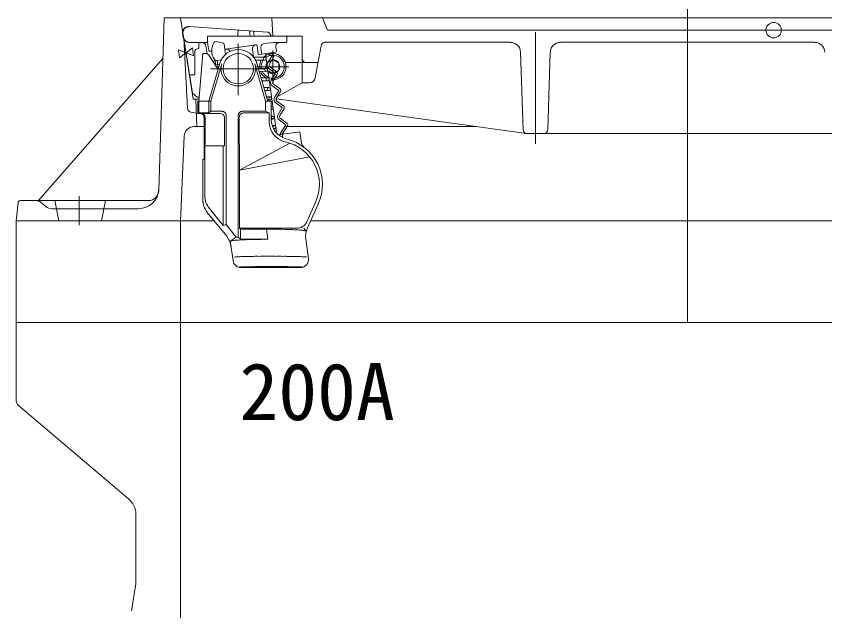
# Model space of a CAD drawing. Units: millimetres at full size, sheet at 1:20; details may follow other scales. Extents: x -4514 to 4514, y -3160 to 3160.
# Drawn here: x -1337.8 to -939.1, y 2207.5 to 2500.5 of the extents above; entities that cross this region are included whole.
import ezdxf
from ezdxf.enums import TextEntityAlignment as Align

# ---------------------------------------------------------------- set-up
doc = ezdxf.new("R2010")
doc.units = ezdxf.units.MM
doc.header["$LTSCALE"] = 20
doc.layers.add('0-7_TEMP01', color=3, linetype='Continuous', lineweight=18)
doc.layers.add('0-9_躯体', color=7, linetype='Continuous', lineweight=9)
doc.layers.add('0-F_注釈', color=1, linetype='Continuous')
doc.styles.add('ＭＳ ゴシック', font='')
doc.styles.get('ＭＳ ゴシック').set_extended_font_data('MS Gothic')

msp = doc.modelspace()

# ---------------------------------------------------------------- linework, layer by layer
at = {"layer": '0-7_TEMP01'}
for p, q in [((-1006.75, 2506.01), (-1006.75, 2349.64)), ((-1081.75, 2492.65), (-1081.75, 2437.65)), ((-1228.25, 2487.14), (-1228.25, 2461.64)), ((-1211.25, 2483.64), (-1211.25, 2467.65)), ((-1241.96, 2474.64), (-1214.79, 2474.64)), ((-1219.25, 2475.64), (-1203.25, 2475.64)), ((-1306.75, 2411.84), (-1306.75, 2397.47))]:
    msp.add_line(p, q, dxfattribs=at)
at = {"layer": '0-9_躯体'}
for p, q in [((-1264.74, 2499.64), (-1267.46, 2414.49)), ((-1264.74, 2499.64), (-748.74, 2499.64)), ((-756.74, 2499.64), (-1256.75, 2499.64)), ((-1250.88, 2462.65), (-1256.75, 2499.64)), ((-1250.41, 2459.65), (-1256.75, 2499.64)), ((-1211.74, 2499.64), (-1211.24, 2490.65)), ((-1186.75, 2499.64), (-1184.25, 2493.65)), ((-1255.43, 2490.22), (-1255.68, 2491.99)), ((-1213.93, 2492.72), (-1252.49, 2495.39)), ((-1228.39, 2492.22), (-1228.39, 2490.64)), ((-1228.32, 2493.2), (-1228.32, 2493.34)), ((-1222.52, 2492.06), (-1222.38, 2490.64)), ((-1220.6, 2491.99), (-1220.43, 2490.64)), ((-844.24, 2493.65), (-1184.25, 2493.65)), ((-1255.16, 2489.64), (-1253.24, 2455.07)), ((-1204.68, 2490.64), (-1243.38, 2490.64)), ((-1243.38, 2490.64), (-1243.38, 2487.64)), ((-1239.22, 2487.99), (-1235.61, 2487.21)), ((-1211.25, 2490.65), (-1196.75, 2490.65)), ((-1204.38, 2487.94), (-1204.38, 2490.34)), ((-1196.75, 2490.65), (-1196.75, 2467.65)), ((-1243.38, 2487.64), (-1252.45, 2487.64)), ((-1247.75, 2487.64), (-1247.75, 2484.65)), ((-1244.19, 2485.91), (-1243.62, 2481.91)), ((-1243.38, 2487.64), (-1242.83, 2483.66)), ((-1235.22, 2486.79), (-1234.53, 2481.88)), ((-1234.57, 2484.32), (-1219.52, 2486.43)), ((-1234.57, 2484.32), (-1234.37, 2484.34)), ((-1221.22, 2484.17), (-1220.69, 2480.38)), ((-1218.95, 2486.01), (-1218.4, 2482.04)), ((-1217.12, 2484.74), (-1216.7, 2481.78)), ((-1215.41, 2487), (-1210.95, 2487.64)), ((-1210.95, 2487.64), (-1204.68, 2487.64)), ((-1209.77, 2485.36), (-1209.49, 2483.3)), ((-1187.41, 2486), (-1190.3, 2470.1)), ((-1094.08, 2487.65), (-1185.44, 2487.65)), ((-944.08, 2487.65), (-1069.41, 2487.65)), ((-1249.75, 2482.64), (-1249.75, 2471.64)), ((-1247.75, 2458.64), (-1245.75, 2482.14)), ((-1247.75, 2458.64), (-1245.75, 2482.14)), ((-1245.75, 2482.14), (-1244.51, 2482.14)), ((-1245.75, 2482.14), (-1244.51, 2482.14)), ((-1238.22, 2474.33), (-1242.85, 2481.26)), ((-1242.26, 2483.24), (-1241.38, 2483.36)), ((-1220.59, 2480.32), (-1215.36, 2480.27)), ((-1209.91, 2482.73), (-1217.83, 2481.61)), ((-1214.85, 2482), (-1209.45, 2443.59)), ((-1210.84, 2480.26), (-1212.93, 2476.83)), ((-1212.25, 2482.4), (-1211.11, 2481.59)), ((-1089.09, 2482.81), (-1087.81, 2444.58)), ((-1075.68, 2444.58), (-1074.41, 2482.81)), ((-1326.74, 2409.65), (-1265.38, 2479.64)), ((-1242.75, 2458.64), (-1237.37, 2477.28)), ((-1241.75, 2458.64), (-1236.41, 2477.02)), ((-1236.68, 2478.97), (-1240.95, 2478.37)), ((-1239.69, 2476.53), (-1237.48, 2476.87)), ((-1239.61, 2478.52), (-1239.28, 2476.18)), ((-1239.28, 2476.17), (-1239.38, 2476.05)), ((-1238.62, 2478.67), (-1238.09, 2474.86)), ((-1238.22, 2474.33), (-1237.37, 2477.28)), ((-1214.75, 2458.64), (-1220.08, 2477.02)), ((-1219.73, 2478.83), (-1215.15, 2478.78)), ((-1213.75, 2458.64), (-1219.12, 2477.28)), ((-1211.25, 2479.08), (-1214.25, 2477.34)), ((-1214.25, 2477.34), (-1214.25, 2474.83)), ((-1211.25, 2479.08), (-1208.25, 2477.34)), ((-1208.25, 2477.34), (-1208.25, 2473.95)), ((-1205.16, 2477.64), (-1189.17, 2477.64)), ((-1194.75, 2477.64), (-1188.93, 2477.64)), ((-1218.41, 2474.86), (-1214.59, 2474.82)), ((-1217.99, 2473.37), (-1214.39, 2473.34)), ((-1211.25, 2472.22), (-1213.25, 2473.38)), ((-1213.24, 2474.68), (-1209.98, 2472.35)), ((-1212.66, 2475.5), (-1209.4, 2473.16)), ((-1209.98, 2472.35), (-1212.08, 2468.93)), ((-1211.25, 2472.22), (-1208.25, 2473.95)), ((-1209.12, 2471.83), (-1211.22, 2468.4)), ((-1252.31, 2471.64), (-1249.75, 2471.64)), ((-1217.05, 2470.14), (-1213.93, 2470.12)), ((-1216.61, 2468.66), (-1213.72, 2468.64)), ((-1215.69, 2465.44), (-1213.27, 2465.42)), ((-1215.26, 2463.95), (-1213.06, 2463.93)), ((-1211.53, 2466.26), (-1208.27, 2463.93)), ((-1210.95, 2467.07), (-1207.68, 2464.74)), ((-1208.27, 2463.93), (-1210.36, 2460.5)), ((-1196.75, 2467.65), (-1209.15, 2460.82)), ((-1196.75, 2467.65), (-1193.25, 2467.65)), ((-1248.57, 2460.64), (-1250.88, 2462.65)), ((-1248.57, 2460.64), (-1247.55, 2460.64)), ((-1214.33, 2460.73), (-1212.61, 2460.72)), ((-1207.41, 2463.4), (-1209.51, 2459.98)), ((-1209.47, 2459.88), (-1086.09, 2442.66)), ((-1250.41, 2459.65), (-1247.62, 2459.65)), ((-1249.24, 2459.65), (-1248.74, 2446.14)), ((-1248.11, 2458.64), (-1248.11, 2452.58)), ((-1248.11, 2458.64), (-1248.11, 2452.58)), ((-1248.11, 2458.64), (-1241.75, 2458.64)), ((-1247.75, 2458.64), (-1247.75, 2452.83)), ((-1242.75, 2458.64), (-1242.75, 2452.83)), ((-1241.75, 2458.64), (-1241.75, 2453.65)), ((-1214.75, 2458.64), (-1214.75, 2453.65)), ((-1214.75, 2458.64), (-1211.99, 2458.64)), ((-1213.89, 2459.24), (-1212.4, 2459.23)), ((-1211.99, 2458.64), (-1211.99, 2449.72)), ((-1209.81, 2457.83), (-1206.55, 2455.5)), ((-1209.23, 2458.64), (-1205.97, 2456.31)), ((-1251.57, 2453.21), (-1249, 2452.78)), ((-1247.75, 2452.83), (-1248.11, 2452.58)), ((-1247, 2452.58), (-1248.11, 2452.58)), ((-1242.75, 2452.83), (-1247.75, 2452.83)), ((-1237.11, 2452.64), (-1246.75, 2452.64)), ((-1241.75, 2453.65), (-1242.75, 2452.83)), ((-1236.25, 2453.65), (-1241.75, 2453.65)), ((-1214.75, 2453.65), (-1226.25, 2453.65)), ((-1212.99, 2452.83), (-1225.74, 2452.83)), ((-1214.75, 2453.65), (-1212.99, 2452.83)), ((-1212.99, 2452.83), (-1212.99, 2448.41)), ((-1206.55, 2455.5), (-1208.64, 2452.07)), ((-1205.7, 2454.98), (-1207.79, 2451.55)), ((-1245, 2450.58), (-1245, 2429.85)), ((-1244.57, 2450.64), (-1244.57, 2436.64)), ((-1235.11, 2450.64), (-1235.11, 2436.64)), ((-1234.25, 2451.64), (-1234.25, 2397.82)), ((-1228.25, 2451.64), (-1228.25, 2391.64)), ((-1227.74, 2450.82), (-1227.62, 2424.64)), ((-1211.98, 2451.31), (-1211.29, 2451.3)), ((-1211.98, 2449.83), (-1211.09, 2449.82)), ((-1208.1, 2449.4), (-1204.84, 2447.07)), ((-1207.52, 2450.22), (-1204.25, 2447.88)), ((-1249.96, 2446.14), (-1244.98, 2446.14)), ((-1211.5, 2446.61), (-1210.63, 2446.61)), ((-1210.86, 2445.12), (-1210.42, 2445.11)), ((-1204.84, 2447.07), (-1207.62, 2442.52)), ((-1203.98, 2446.55), (-1206.56, 2442.33)), ((-1204.75, 2446.14), (-1111.03, 2446.14)), ((-1256.75, 2399.64), (-1254.95, 2441.36)), ((-1197.84, 2443.56), (-1208.43, 2442.08)), ((-1207.62, 2442.52), (-1207.56, 2442.2)), ((-1197.84, 2443.56), (-1197.06, 2437.98)), ((-927.68, 2442.65), (-1085.81, 2442.65)), ((-1245, 2436.64), (-1235.11, 2436.64)), ((-1244.75, 2436.64), (-1244.75, 2412.11)), ((-1235.75, 2436.64), (-1235.75, 2397.45)), ((-1202.83, 2438), (-1227.62, 2424.64)), ((-1245.75, 2429.85), (-1245.75, 2410.17)), ((-1245.75, 2429.85), (-1245, 2429.85)), ((-1193.05, 2431.19), (-1227.62, 2424.64)), ((-1227.62, 2424.64), (-1227.62, 2396.02)), ((-1336.83, 2408.75), (-1337.74, 2399.64)), ((-1335.84, 2409.65), (-1272.46, 2409.65)), ((-1325.92, 2408.98), (-1323.11, 2406.74)), ((-1318.74, 2409.65), (-1316.74, 2399.64)), ((-1293.74, 2409.65), (-1295.75, 2399.64)), ((-1194.67, 2398.94), (-1190.2, 2408.68)), ((-1194.17, 2396.16), (-1188.77, 2408.23)), ((-1188.84, 2408.06), (-1188.8, 2408.15)), ((-1319.99, 2405.64), (-1277.43, 2405.64)), ((-1235.75, 2397.45), (-1242.51, 2405.81)), ((-1233.96, 2392.07), (-1243.52, 2403.87)), ((-1337.75, 2399.64), (-1240.19, 2399.64)), ((-1337.75, 2399.64), (-1337.75, 2349.64)), ((-1256.75, 2399.64), (-1256.75, 2349.64)), ((-1234.25, 2397.82), (-1235.75, 2397.45)), ((-1229.25, 2391.64), (-1234.25, 2397.82)), ((-1199.22, 2396.02), (-1227.62, 2396.02)), ((-1227.17, 2395.57), (-1227.62, 2396.02)), ((-1196.01, 2396.02), (-1194.86, 2394.64)), ((-1192.51, 2399.64), (-756.74, 2399.64)), ((-1214.32, 2395.57), (-1227.17, 2395.57)), ((-1227.17, 2395.57), (-1227.17, 2390.66)), ((-1214.32, 2395.57), (-1213.62, 2390.57)), ((-1229.25, 2391.64), (-1232.17, 2389.64)), ((-1232.17, 2389.65), (-1230.83, 2380.09)), ((-1229.25, 2391.64), (-1228.25, 2391.64)), ((-1228.25, 2391.64), (-1227.17, 2390.66)), ((-1213.62, 2390.57), (-1227.07, 2390.57)), ((-1194.95, 2390.68), (-1193.62, 2381.2)), ((-1226.87, 2376.64), (-1197.58, 2376.64)), ((-1337.74, 2349.64), (-1006.75, 2349.64)), ((-1337.74, 2349.64), (-1337.74, 2311.05)), ((-1256.75, 2349.64), (-1256.75, 2149.64)), ((-715.74, 2349.64), (-1006.75, 2349.64)), ((-1336.67, 2308.75), (-1282.34, 2262.64)), ((-1278.74, 2254.96), (-1278.74, 2221.47)), ((-1278.88, 2219.83), (-1280.93, 2207.51))]:
    msp.add_line(p, q, dxfattribs=at)
for points in [[(-1255.27, 2490.22), (-1255.52, 2491.97), (-1255.54, 2492.14), (-1255.55, 2492.3), (-1255.55, 2492.45), (-1255.54, 2492.62), (-1255.53, 2492.78), (-1255.5, 2492.94), (-1255.46, 2493.09), (-1255.42, 2493.25), (-1255.38, 2493.4), (-1255.31, 2493.56), (-1255.25, 2493.7), (-1255.17, 2493.85), (-1255.09, 2493.99), (-1255, 2494.12), (-1254.9, 2494.25), (-1254.8, 2494.38), (-1254.69, 2494.5), (-1254.57, 2494.61), (-1254.45, 2494.71), (-1254.32, 2494.81), (-1254.19, 2494.9), (-1254.05, 2494.99), (-1253.91, 2495.07), (-1253.76, 2495.14), (-1253.62, 2495.19), (-1253.46, 2495.24), (-1253.3, 2495.29), (-1253.14, 2495.33), (-1252.99, 2495.36), (-1252.83, 2495.38), (-1252.66, 2495.39), (-1252.51, 2495.39), (-1252.34, 2495.38)], [(-1228.39, 2492.22), (-1228.36, 2492.61), (-1228.34, 2492.88)], [(-1228.34, 2492.88), (-1228.33, 2493.13), (-1228.32, 2493.2)], [(-1228.32, 2493.34), (-1228.31, 2493.46), (-1228.31, 2493.51), (-1228.31, 2493.56), (-1228.31, 2493.6), (-1228.31, 2493.63), (-1228.31, 2493.66), (-1228.31, 2493.68), (-1228.31, 2493.7), (-1228.31, 2493.71)], [(-1222.52, 2492.06), (-1222.5, 2492.35), (-1222.49, 2492.53), (-1222.48, 2492.7), (-1222.48, 2492.85), (-1222.47, 2492.99), (-1222.47, 2493.05), (-1222.47, 2493.09), (-1222.47, 2493.14), (-1222.47, 2493.18), (-1222.47, 2493.22), (-1222.47, 2493.25), (-1222.47, 2493.27), (-1222.47, 2493.3), (-1222.47, 2493.31), (-1222.48, 2493.31)], [(-1220.6, 2491.99), (-1220.6, 2492.08), (-1220.6, 2492.18), (-1220.6, 2492.27), (-1220.6, 2492.36), (-1220.6, 2492.44), (-1220.6, 2492.52), (-1220.61, 2492.6), (-1220.62, 2492.67), (-1220.62, 2492.74), (-1220.62, 2492.82), (-1220.63, 2492.88), (-1220.64, 2492.93), (-1220.65, 2492.99), (-1220.66, 2493.03), (-1220.68, 2493.07), (-1220.69, 2493.11), (-1220.7, 2493.13), (-1220.72, 2493.16), (-1220.73, 2493.18), (-1220.75, 2493.18), (-1220.77, 2493.19)], [(-1252.3, 2487.64), (-1252.46, 2487.64), (-1252.62, 2487.65), (-1252.78, 2487.67), (-1252.94, 2487.7), (-1253.09, 2487.74), (-1253.24, 2487.78), (-1253.39, 2487.84), (-1253.54, 2487.9), (-1253.68, 2487.97), (-1253.82, 2488.05), (-1253.96, 2488.13), (-1254.09, 2488.22), (-1254.21, 2488.32), (-1254.33, 2488.43), (-1254.45, 2488.54), (-1254.55, 2488.65), (-1254.66, 2488.77), (-1254.75, 2488.9), (-1254.84, 2489.03), (-1254.93, 2489.17), (-1254.99, 2489.31), (-1255.06, 2489.45), (-1255.12, 2489.6), (-1255.17, 2489.75), (-1255.21, 2489.91), (-1255.25, 2490.06), (-1255.27, 2490.22)], [(-1213.67, 2482.2), (-1211.69, 2480.77), (-1213.79, 2477.36)], [(-1208.43, 2442.06), (-1206.56, 2442.33), (-1206.22, 2440.66)]]:
    msp.add_lwpolyline(points, dxfattribs=at)
for points in [[(-1254.05, 2482.46), (-1257.77, 2483.89), (-1257.15, 2479.95)], [(-1254.01, 2482.46), (-1250.27, 2481.03), (-1250.9, 2484.98)]]:
    msp.add_lwpolyline(points, close=True, dxfattribs=at)
for centre, radius in [((-964.29, 2493.65), 3.81), ((-1228.25, 2474.64), 7.5), ((-1215.26, 2479.53), 0.75), ((-1214.49, 2474.08), 0.75), ((-1213.83, 2469.38), 0.75), ((-1213.17, 2464.68), 0.75), ((-1212.51, 2459.97), 0.75), ((-1211.18, 2450.57), 0.75)]:
    msp.add_circle(centre, radius, dxfattribs=at)
for centre, radius, start, end in [((-1252.7, 2492.4), 3, 86.027, 187.97), ((-1214.03, 2491.22), 1.5, 17.799, 86.027), ((-1211.18, 2492.14), 1.5, 197.799, 270), ((-1252.45, 2490.64), 3, 187.97, 270), ((-1239.44, 2487.01), 1, 77.776, 148.67), ((-1204.68, 2490.34), 0.3, 0, 90), ((-1204.68, 2487.94), 0.3, 270, 0), ((-1247.75, 2482.64), 2, 90, 180), ((-1246.17, 2485.63), 2, 8, 90), ((-1233.88, 2483.63), 7.5, 148.67, 217.811), ((-1228.25, 2474.64), 9.5, 16.083, 163.917), ((-1228.25, 2474.64), 9.5, 16.083, 163.917), ((-1235.71, 2486.72), 0.5, 8, 77.776), ((-1234.53, 2484.01), 0.3, 98, 188), ((-1234.1, 2482.36), 2, 27.333, 98), ((-1219.24, 2484.45), 2, 97.953, 188), ((-1219.45, 2485.94), 0.5, 8, 98), ((-1215.14, 2485.03), 2, 98, 188), ((-1207.79, 2485.63), 2, 90, 188), ((-1185.44, 2485.64), 2, 90, 169.695), ((-1094.08, 2482.64), 5, 1.909, 90), ((-1069.41, 2482.64), 5, 90, 178.091), ((-944.08, 2482.64), 5, 1.909, 90), ((-1244.51, 2480.15), 2, 33.755, 90), ((-1244.51, 2480.15), 2, 33.755, 90), ((-1242.34, 2483.73), 0.5, 188, 278), ((-1217.9, 2482.11), 0.5, 188, 278), ((-1211.25, 2475.64), 6.5, 0, 134.446), ((-1211.25, 2475.64), 5.7, 0, 125.623), ((-1211.69, 2480.77), 1, 328.57, 54.43), ((-1209.98, 2483.23), 0.5, 278, 8), ((-1239.02, 2479.65), 1, 217.811, 278), ((-1228.25, 2474.64), 8.5, 163.8, 16.2), ((-1211.25, 2475.64), 6.5, 150.768, 187.002), ((-1211.25, 2475.64), 5.7, 146.362, 188.066), ((-1211.25, 2475.64), 3.44, 0, 193.678), ((-1212.08, 2476.31), 2, 148.57, 234.43), ((-1212.08, 2476.31), 1, 148.57, 234.43), ((-1194.75, 2479.64), 2, 180, 270), ((-1211.25, 2475.64), 6.5, 200.437, 237.754), ((-1211.25, 2475.64), 5.7, 203.548, 0), ((-1211.25, 2475.64), 3.44, 221.95, 0), ((-1211.25, 2475.64), 6.5, 270, 0), ((-1209.98, 2472.35), 1, 328.57, 54.43), ((-1210.36, 2467.89), 2, 148.57, 234.43), ((-1211.25, 2475.64), 6.5, 262.384, 270), ((-1210.36, 2467.89), 1, 148.57, 234.43), ((-1193.25, 2470.65), 3, 270, 349.695), ((-1208.27, 2463.93), 1, 328.57, 54.43), ((-1208.65, 2459.45), 2, 148.57, 234.43), ((-1208.65, 2459.45), 1, 148.57, 234.43), ((-1211.85, 2455.27), 0.75, 0, 101.287), ((-1206.55, 2455.5), 1, 328.57, 54.43), ((-1251.24, 2455.19), 2, 183.194, 260.538), ((-1247, 2450.58), 2, 0, 90), ((-1246.58, 2450.64), 2, 0, 90), ((-1237.11, 2450.64), 2, 0, 90), ((-1236.25, 2451.64), 2, 0, 90), ((-1226.25, 2451.64), 2, 90, 180), ((-1225.74, 2450.83), 2, 90, 180.273), ((-1211.85, 2455.27), 0.75, 259.249, 0), ((-1206.93, 2451.03), 2, 148.57, 234.43), ((-1202.99, 2448.41), 10, 180, 257.611), ((-1201.99, 2449.72), 10, 180, 256.403), ((-1206.93, 2451.03), 1, 148.57, 234.43), ((-1204.84, 2447.07), 1, 328.57, 54.43), ((-1249.96, 2441.15), 5, 90, 177.537), ((-1210.52, 2445.86), 0.75, 0, 168.093), ((-1210.52, 2445.86), 0.75, 239.403, 0), ((-1085.81, 2444.64), 2, 181.909, 270), ((-1077.68, 2444.64), 2, 270, 358.091), ((-1209.75, 2417.65), 23, 335.368, 76.403), ((-1209.75, 2417.65), 23, 335.368, 76.403), ((-1209.75, 2417.65), 21.5, 335.368, 77.611), ((-1194.08, 2438.4), 3, 188, 232.964), ((-1277.43, 2415.65), 10, 270, 358.172), ((-1272.46, 2414.64), 5, 270, 358.172), ((-1234.75, 2412.11), 10, 180, 219.017), ((-1335.84, 2408.64), 1, 90, 174.289), ((-1327.8, 2406.65), 3, 51.34, 90), ((-1235.75, 2410.17), 10, 180, 219.017), ((-1209.75, 2417.65), 23, 335.478, 335.835), ((-1319.99, 2410.64), 5, 231.34, 270), ((-1199.22, 2401.02), 5, 270, 335.368), ((-1185.05, 2392.07), 10, 155.835, 188), ((-1241.72, 2385.77), 10, 8, 39.017), ((-1213.42, 2376.27), 19.32, 87.0399, 92.6893), ((-1211.61, 2376.44), 19.14, 86.7672, 92.4166), ((-1209.83, 2376.78), 18.79, 86.4873, 92.1367), ((-1208.09, 2377.3), 18.24, 86.1925, 91.8418), ((-1206.42, 2377.98), 17.52, 85.8774, 91.5268), ((-1204.82, 2378.83), 16.64, 85.5313, 91.1806), ((-1203.3, 2379.82), 15.59, 85.1418, 90.7912), ((-1201.9, 2380.97), 14.38, 84.6919, 90.3413), ((-1200.61, 2382.25), 13.05, 84.1547, 89.804), ((-1199.45, 2383.64), 11.59, 83.4875, 89.1369), ((-1198.44, 2385.15), 10.01, 82.6183, 88.2676), ((-1197.59, 2386.75), 8.34, 81.4081, 87.0575), ((-1196.89, 2388.42), 6.6, 79.5786, 85.2279), ((-1196.36, 2390.15), 4.8, 76.3917, 82.0411), ((-1196, 2391.93), 3, 69.3541, 75.0034), ((-1195.83, 2393.73), 1.32, 43.0396, 48.6889), ((-1195.81, 2395.44), 1.25, 317.8248, 317.9969), ((-1195.79, 2395.28), 1.14, 323.8496, 324.0217), ((-1195.79, 2395.1), 1.04, 331.8738, 332.0459), ((-1195.79, 2395.39), 1.21, 319.2614, 319.4335), ((-1195.8, 2395.32), 1.18, 322.1671, 322.3392), ((-1195.79, 2395.49), 1.28, 315.5435, 315.7157), ((-1195.79, 2394.67), 0.93, 358.0663, 358.2385), ((-1195.78, 2394.83), 0.94, 347.6492, 347.8213), ((-1195.79, 2394.78), 0.94, 350.7516, 350.9237), ((-1195.78, 2394.99), 0.99, 338.0052, 338.1773), ((-1195.79, 2394.94), 0.98, 340.9263, 341.0984), ((-1195.79, 2394.89), 0.965, 343.7247, 343.8968), ((-1195.79, 2395.22), 1.11, 326.6525, 326.8246), ((-1195.79, 2395.17), 1.08, 328.8597, 329.0318), ((-1195.79, 2395.05), 1.02, 334.5942, 334.7664), ((-1195.77, 2394.72), 0.92, 354.9442, 355.1163), ((-1231.2, 2388.78), 1.3, 132.5353, 138.1352), ((-1231.24, 2389.11), 1.08, 148.3806, 148.6109), ((-1231.25, 2389.19), 1.04, 152.0304, 152.2607), ((-1230.33, 2389.6), 1.84, 177.5474, 177.6136), ((-1231.24, 2389.25), 1.01, 155.5803, 155.8106), ((-1231.24, 2389.33), 0.985, 159.9388, 160.1692), ((-1230.33, 2389.59), 1.84, 177.5474, 177.6136), ((-1230.36, 2389.64), 1.81, 179.1484, 179.2147), ((-1230.33, 2389.64), 1.84, 179.16, 179.2262), ((-1230.33, 2388.8), 2.04, 154.8176, 154.8838), ((-1230.33, 2389.69), 1.84, 180.7738, 180.84), ((-1230.33, 2389.72), 1.84, 181.5804, 181.6467), ((-1231.24, 2389.46), 0.945, 168.0428, 168.2731), ((-1231.25, 2389.62), 0.925, 177.5758, 177.8061), ((-1230.33, 2389.74), 1.84, 182.3864, 182.4526), ((-1230.33, 2389.76), 1.84, 183.1914, 183.2576), ((-1230.33, 2389.76), 1.84, 183.1914, 183.2576), ((-1230.3, 2389.79), 1.88, 183.9394, 184.0056), ((-1230.33, 2389.81), 1.85, 184.7973, 184.8635), ((-1230.33, 2389.84), 1.85, 185.5976, 185.6638), ((-1230.33, 2389.86), 1.85, 186.3956, 186.4619), ((-1230.3, 2389.86), 1.88, 186.3071, 186.3733), ((-1230.33, 2389.91), 1.86, 187.984, 188.0502), ((-1231.23, 2388.91), 1.22, 139.6278, 139.8581), ((-1231.23, 2388.82), 1.26, 136.794, 137.0243), ((-1231.23, 2388.97), 1.17, 142.138, 142.3684), ((-1231.23, 2389.05), 1.12, 145.4548, 145.6852), ((-1231.24, 2389.4), 0.96, 164.1227, 164.353), ((-1231.24, 2389.55), 0.93, 172.9874, 173.2177), ((-1231.22, 2388.68), 1.38, 132.2423, 132.4726), ((-1231.23, 2388.76), 1.31, 134.1946, 134.4249), ((-1231.22, 2388.54), 1.49, 128.1393, 128.3696), ((-1231.21, 2388.62), 1.43, 130.2266, 130.4569), ((-1231.04, 2387.06), 2.88, 105.7104, 111.3103), ((-1230.7, 2385.36), 4.61, 98.4134, 104.0133), ((-1230.2, 2383.7), 6.33, 95.0974, 100.6972), ((-1229.54, 2382.09), 8, 93.1853, 98.7852), ((-1228.73, 2380.57), 9.6, 91.9288, 97.5287), ((-1227.77, 2379.13), 11.11, 91.0221, 96.622), ((-1226.67, 2377.78), 12.52, 90.3284, 95.9283), ((-1225.45, 2376.55), 13.81, 89.768, 95.3679), ((-1224.12, 2375.44), 14.97, 89.302, 94.9019), ((-1222.68, 2374.47), 15.98, 88.8984, 94.4983), ((-1221.16, 2373.65), 16.86, 88.5386, 94.1385), ((-1219.57, 2372.98), 17.56, 88.2132, 93.8131), ((-1217.91, 2372.47), 18.09, 87.9088, 93.5087), ((-1216.21, 2372.11), 18.46, 87.6193, 93.2192), ((-1214.49, 2371.93), 18.66, 87.3387, 92.9386), ((-1226.87, 2380.64), 4, 188, 270), ((-1229.13, 2374.8), 7.13, 89.1499, 98.2675), ((-1227.83, 2372.23), 9.78, 87.9353, 97.0529), ((-1226.13, 2369.9), 12.17, 87.2218, 96.3394), ((-1224.08, 2367.87), 14.27, 86.7332, 95.8508), ((-1221.74, 2366.18), 15.99, 86.3614, 95.479), ((-1219.17, 2364.9), 17.32, 86.0555, 95.1731), ((-1216.42, 2364.03), 18.21, 85.7868, 94.9044), ((-1213.57, 2363.62), 18.64, 85.5369, 94.6545), ((-1210.69, 2363.65), 18.6, 85.2918, 94.4094), ((-1207.85, 2364.15), 18.09, 85.0401, 94.1577), ((-1205.13, 2365.09), 17.12, 84.7662, 93.8838), ((-1202.58, 2366.45), 15.72, 84.4516, 93.5692), ((-1200.29, 2368.19), 13.93, 84.0639, 93.1815), ((-1198.3, 2370.28), 11.78, 83.5475, 92.6651), ((-1197.58, 2380.64), 4, 270, 8), ((-1196.67, 2372.65), 9.34, 82.7771, 91.8947), ((-1195.43, 2375.25), 6.66, 81.4127, 90.5303), ((-1227.16, 2367.21), 9.72, 88.8042, 96.221), ((-1225.82, 2365.29), 11.7, 88.1955, 95.6123), ((-1224.23, 2363.55), 13.48, 87.7576, 95.1743), ((-1222.43, 2362.05), 15.04, 87.4176, 94.8343), ((-1220.46, 2360.77), 16.34, 87.1357, 94.5525), ((-1218.34, 2359.78), 17.38, 86.8928, 94.3096), ((-1216.1, 2359.05), 18.11, 86.6731, 94.0898), ((-1213.8, 2358.63), 18.55, 86.4671, 93.8839), ((-1211.45, 2358.5), 18.68, 86.2682, 93.6849), ((-1209.11, 2358.68), 18.5, 86.0682, 93.4849), ((-1206.81, 2359.16), 18, 85.8606, 93.2773), ((-1204.6, 2359.93), 17.21, 85.6376, 93.0543), ((-1202.51, 2360.98), 16.12, 85.3885, 92.8053), ((-1200.56, 2362.3), 14.78, 85.099, 92.5157), ((-1198.8, 2363.85), 13.18, 84.7445, 92.1612), ((-1197.25, 2365.61), 11.36, 84.2814, 91.6982), ((-1334.74, 2311.05), 3, 180, 230.195), ((-1288.74, 2254.96), 10, 0, 50.194), ((-1288.74, 2221.47), 10, 350.538, 0)]:
    msp.add_arc(centre, radius, start, end, dxfattribs=at)

# ---------------------------------------------------------------- texts
at = {"layer": '0-F_注釈', "style": 'ＭＳ ゴシック'}
msp.add_text('200A', height=28.15, dxfattribs=at).set_placement((-1227.69, 2293.02), align=Align.BOTTOM_LEFT)

doc.saveas('drawing.dxf')
